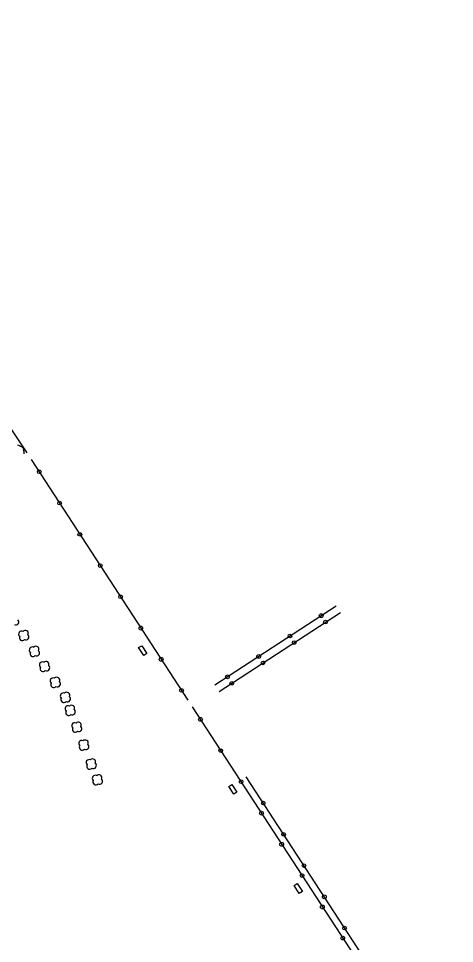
# Model space of a CAD drawing. Header units: millimetres. Extents: x 75000 to 76001, y 158000 to 159000.
# Drawn here: x 75621.4 to 75679.8, y 158375.2 to 158499.3 of the extents above; entities that cross this region are included whole.
import ezdxf

# ---------------------------------------------------------------- set-up
doc = ezdxf.new("R2010")
doc.units = ezdxf.units.MM
for name, color, linetype in [('W0300', 7, 'CONTINUOUS'), ('W0310', 3, 'CONTINUOUS'), ('W0322', 7, 'CONTINUOUS'), ('W0471', 7, 'CONTINUOUS')]:
    doc.layers.add(name, color=color, linetype=linetype)

msp = doc.modelspace()

# ---------------------------------------------------------------- linework, layer by layer
at = {"layer": 'W0300'}
for centre, radius, start, end in [((75621.02, 158418.34), 0.395, 240.3955, 49.0283), ((75621.79, 158416.73), 0.405, 62.4472, 227.3533), ((75621.88, 158416.25), 0.398, 151.9275, 318.1798), ((75622.27, 158416.83), 0.398, 331.9275, 138.1798), ((75622.36, 158416.33), 0.392, 241.3895, 49.8991), ((75623.22, 158414.59), 0.409, 61.4769, 229.6355), ((75623.71, 158414.69), 0.398, 331.9275, 138.1798), ((75623.31, 158414.11), 0.398, 151.9275, 318.1798), ((75623.8, 158414.19), 0.392, 241.3895, 49.8991), ((75624.57, 158412.58), 0.405, 62.4472, 229.6355), ((75625.06, 158412.67), 0.398, 331.9275, 138.1798), ((75625.15, 158412.19), 0.405, 242.4472, 47.3533), ((75624.66, 158412.09), 0.392, 151.3895, 319.8991), ((75626.01, 158410.44), 0.405, 62.4472, 227.3533), ((75626.09, 158409.95), 0.398, 151.9275, 318.1798), ((75626.5, 158410.53), 0.398, 331.9275, 138.1798), ((75626.59, 158410.05), 0.405, 242.4472, 47.3533), ((75627.36, 158408.44), 0.392, 61.3895, 229.0283), ((75627.84, 158408.52), 0.398, 331.9275, 138.1798), ((75627.45, 158407.94), 0.406, 149.9816, 319.6355), ((75627.94, 158408.03), 0.395, 240.3955, 49.0283), ((75628, 158406.7), 0.395, 60.3956, 231.3402), ((75628.09, 158406.2), 0.392, 151.3895, 319.8991), ((75628.49, 158406.78), 0.398, 331.9275, 138.1798), ((75628.58, 158406.3), 0.405, 242.4472, 47.3533), ((75628.89, 158404.44), 0.392, 61.3895, 229.0283), ((75628.98, 158403.95), 0.398, 151.9275, 318.1798), ((75629.38, 158404.52), 0.398, 331.9275, 138.1798), ((75629.46, 158404.03), 0.392, 241.3895, 49.0283), ((75630.31, 158402.12), 0.398, 331.9275, 138.1798), ((75629.83, 158402.05), 0.392, 61.3895, 229.8991), ((75629.91, 158401.55), 0.398, 151.9275, 318.1798), ((75630.4, 158401.64), 0.405, 242.4472, 47.3533), ((75630.83, 158399.48), 0.405, 62.4472, 227.3533), ((75630.91, 158399), 0.398, 151.9275, 318.1798), ((75631.31, 158399.58), 0.398, 331.9275, 138.1798), ((75631.4, 158399.09), 0.405, 242.4472, 47.3533), ((75631.65, 158397.39), 0.392, 61.3895, 229.8991), ((75632.14, 158397.47), 0.392, 331.3895, 139.8991), ((75631.73, 158396.89), 0.398, 151.9275, 318.1798), ((75632.23, 158396.98), 0.409, 241.4769, 49.6355)]:
    msp.add_arc(centre, radius, start, end, dxfattribs=at)
at = {"layer": 'W0310'}
msp.add_lwpolyline([(75621.23, 158442.14), (75621.38, 158442.08), (75621.52, 158442.02), (75621.64, 158441.95), (75621.76, 158441.89), (75621.86, 158441.8), (75621.94, 158441.7), (75621.97, 158441.66), (75621.99, 158441.59), (75622.02, 158441.53), (75622.03, 158441.47), (75622.05, 158441.41), (75622.05, 158441.33), (75622.06, 158441.27), (75622.07, 158441.19), (75622.07, 158441.11), (75622.07, 158441.05), (75622.07, 158440.97), (75622.07, 158440.89)], dxfattribs=at)
at = {"layer": 'W0322'}
for points in [[(75515.88, 158505.25), (75530.54, 158520.5), (75534.95, 158515.97), (75610.68, 158458.73), (75622.47, 158441.05)], [(75623.05, 158440.17), (75644.05, 158407.88)], [(75647.7, 158409.91), (75663.95, 158420.5)], [(75648.29, 158409.03), (75664.53, 158419.64)], [(75644.67, 158406.97), (75667.02, 158372.58)], [(75679.82, 158354.66), (75651.88, 158397.59)]]:
    msp.add_lwpolyline(points, dxfattribs=at)
for centre, radius in [((75624.14, 158438.5), 0.247), ((75626.87, 158434.31), 0.247), ((75629.59, 158430.11), 0.247), ((75632.32, 158425.92), 0.247), ((75635.05, 158421.73), 0.247), ((75661.94, 158419.19), 0.256), ((75637.77, 158417.53), 0.263), ((75662.52, 158418.33), 0.247), ((75657.75, 158416.47), 0.247), ((75658.34, 158415.59), 0.247), ((75653.57, 158413.73), 0.254), ((75640.5, 158413.34), 0.254), ((75654.15, 158412.86), 0.247), ((75649.38, 158411), 0.254), ((75649.96, 158410.12), 0.247), ((75643.22, 158409.16), 0.247), ((75645.77, 158405.28), 0.256), ((75648.48, 158401.09), 0.247), ((75651.21, 158396.91), 0.247), ((75654.19, 158394.05), 0.247), ((75653.94, 158392.7), 0.256), ((75656.91, 158389.86), 0.247), ((75656.66, 158388.52), 0.254), ((75659.64, 158385.67), 0.247), ((75659.38, 158384.33), 0.247), ((75662.37, 158381.47), 0.256), ((75662.11, 158380.12), 0.256), ((75665.09, 158377.28), 0.247), ((75664.84, 158375.94), 0.254)]:
    msp.add_circle(centre, radius, dxfattribs=at)
at = {"layer": 'W0471'}
for points in [[(75637.46, 158414.91), (75637.88, 158415.17), (75638.56, 158414.12), (75638.15, 158413.84), (75637.46, 158414.91)], [(75649.55, 158396.3), (75649.98, 158396.56), (75650.66, 158395.52), (75650.24, 158395.25), (75649.55, 158396.3)], [(75658.33, 158382.98), (75658.75, 158383.25), (75659.43, 158382.2), (75659.01, 158381.94), (75658.33, 158382.98)]]:
    msp.add_lwpolyline(points, dxfattribs=at)

doc.saveas('drawing.dxf')
